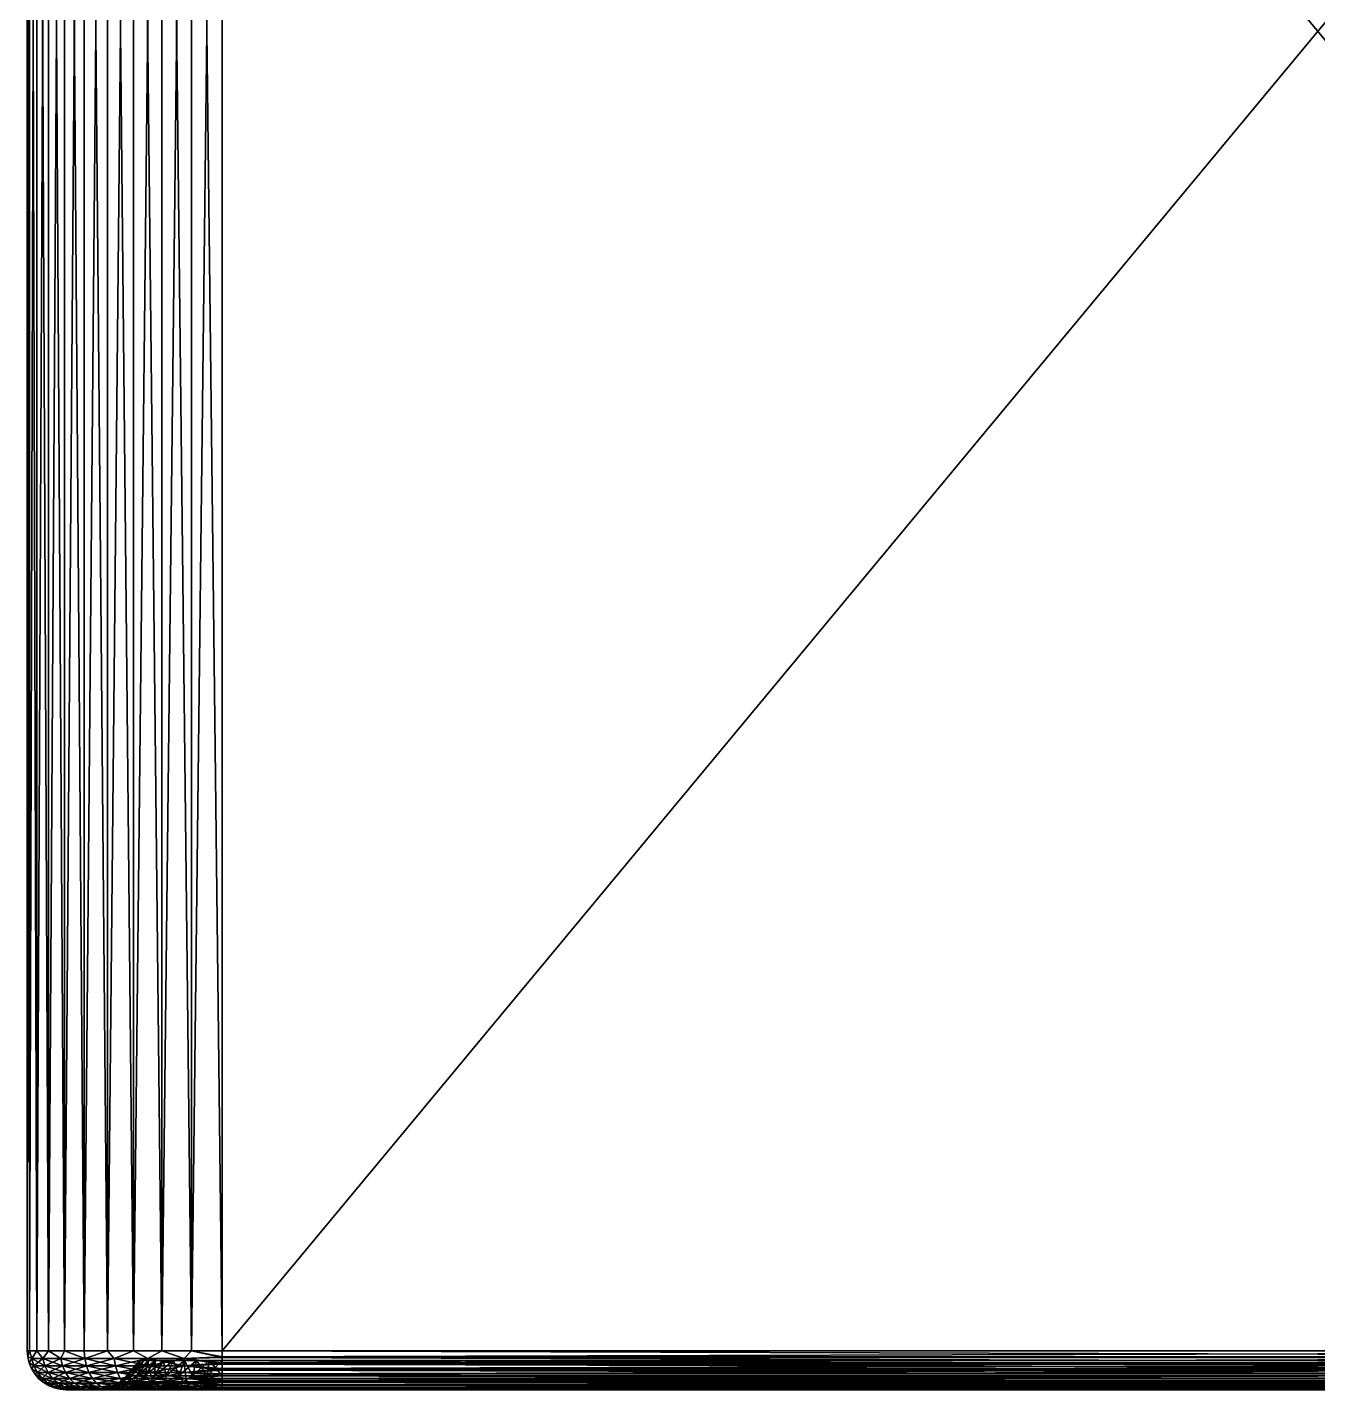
# Model space of a CAD drawing. Extents: x -1.32 to 1.32, y 0 to 4.8.
# Drawn here: x -1.325 to 0, y 0 to 1.399 of the extents above; entities that cross this region are included whole.
import ezdxf

# ---------------------------------------------------------------- set-up
doc = ezdxf.new("R2010")
doc.units = 0
doc.layers.add('_ncl1_3', color=250, linetype='CONTINUOUS')

msp = doc.modelspace()

# ---------------------------------------------------------------- meshes
at = {"layer": '_ncl1_3', "color": 250}
mesh = msp.add_polyface(dxfattribs=at)
corners = [(-1.325, 2.75, -0.66), (-1.325, 2.75, 0.66), (-1.325, 0.04, -0.66), (-1.322538, 2.75, -0.691287), (-1.322538, 0.04, -0.691287), (-1.315211, 2.75, -0.721803), (-1.315211, 0.04, -0.721803), (-1.303201, 2.75, -0.750798), (-1.303201, 0.04, -0.750798), (-1.286803, 2.75, -0.777557), (-1.286803, 0.04, -0.777557), (-1.266421, 2.75, -0.801421), (-1.266421, 0.04, -0.801421), (-1.242557, 2.75, -0.821803), (-1.242557, 0.04, -0.821803), (-1.215798, 2.75, -0.838201), (-1.215798, 0.04, -0.838201), (-1.186803, 2.75, -0.850211), (-1.186803, 0.04, -0.850211), (-1.156287, 2.75, -0.857538), (-1.156287, 0.04, -0.857538), (-1.125, 2.75, -0.86), (-1.125, 0.04, -0.86), (1.125, 0.04, -0.86), (1.125, 2.75, -0.86), (-1.325, 2.95, 0.66), (-1.325, 3, 0.66), (-1.322538, 2.95, 0.691287), (-1.315211, 3, 0.721803), (-1.322538, 3, 0.691287), (-1.286803, 3, 0.777557), (-1.303201, 2.95, 0.750798), (-1.303201, 3, 0.750798), (-1.242557, 3, 0.821803), (-1.266421, 2.95, 0.801421), (-1.266421, 3, 0.801421), (-1.186803, 3, 0.850211), (-1.215798, 2.95, 0.838201), (-1.215798, 3, 0.838201), (-1.125, 3, 0.86), (-1.156287, 2.95, 0.857538), (-1.156287, 3, 0.857538), (-1.242557, 2.95, 0.821803), (-1.186803, 2.95, 0.850211), (-1.125, 2.95, 0.86), (-1.286803, 2.95, 0.777557), (-1.315211, 2.95, 0.721803), (1.125, 2.95, 0.86), (-1.325, 2.95, -0.66), (-1.325, 3, -0.66), (-1.125, 2.95, -0.86), (-1.125, 3, -0.86), (-1.156287, 2.95, -0.857538), (-1.286803, 2.95, -0.777557), (-1.266421, 2.95, -0.801421), (-1.286803, 3, -0.777557), (-1.303201, 2.95, -0.750798), (-1.303201, 3, -0.750798), (-1.315211, 2.95, -0.721803), (-1.315211, 3, -0.721803), (-1.322538, 2.95, -0.691287), (-1.322538, 3, -0.691287), (-1.242557, 2.95, -0.821803), (-1.266421, 3, -0.801421), (-1.215798, 2.95, -0.838201), (-1.242557, 3, -0.821803), (-1.186803, 2.95, -0.850211), (-1.215798, 3, -0.838201), (-1.186803, 3, -0.850211)]
mesh.append_faces([[corners[k] for k in face] for face in [(0, 1, 2), (3, 0, 4), (5, 3, 6), (7, 5, 8), (9, 7, 10), (11, 9, 12), (13, 11, 14), (15, 13, 16), (17, 15, 18), (19, 17, 20), (21, 19, 22), (21, 23, 24), (25, 26, 27), (28, 27, 29), (30, 31, 32), (33, 34, 35), (36, 37, 38), (39, 40, 41), (42, 34, 33), (37, 42, 38), (43, 37, 36), (40, 43, 41), (44, 40, 39), (41, 43, 36), (34, 45, 35), (38, 42, 33), (45, 31, 30), (35, 45, 30), (31, 46, 32), (32, 46, 28), (46, 27, 28), (44, 39, 47), (48, 49, 25), (50, 51, 52), (53, 54, 55), (56, 53, 57), (58, 56, 59), (60, 58, 61), (48, 60, 49), (54, 62, 63), (62, 64, 65), (64, 66, 67), (66, 52, 68)]], dxfattribs={"color": 250})
mesh = msp.add_polyface(dxfattribs=at)
corners = [(1.315211, 2.75, 0.721803), (1.322538, 2.75, 0.691287), (1.315211, 0.04, 0.721803), (1.303201, 2.75, 0.750798), (1.303201, 0.04, 0.750798), (1.286803, 2.75, 0.777557), (1.286803, 0.04, 0.777557), (1.266421, 2.75, 0.801421), (1.266421, 0.04, 0.801421), (1.242557, 2.75, 0.821803), (1.242557, 0.04, 0.821803), (1.215798, 2.75, 0.838201), (1.215798, 0.04, 0.838201), (1.186803, 2.75, 0.850211), (1.186803, 0.04, 0.850211), (1.156287, 2.75, 0.857538), (1.156287, 0.04, 0.857538), (1.125, 2.75, 0.86), (1.125, 0.04, 0.86), (1.325, 2.75, 0.66), (1.325, 2.75, -0.66), (1.325, 0.04, 0.66), (1.156287, 2.75, -0.857538), (1.125, 2.75, -0.86), (1.156287, 0.04, -0.857538), (1.186803, 2.75, -0.850211), (1.186803, 0.04, -0.850211), (1.215798, 2.75, -0.838201), (1.215798, 0.04, -0.838201), (1.242557, 2.75, -0.821803), (1.242557, 0.04, -0.821803), (1.266421, 2.75, -0.801421), (1.266421, 0.04, -0.801421), (1.286803, 2.75, -0.777557), (1.286803, 0.04, -0.777557), (1.303201, 2.75, -0.750798), (1.303201, 0.04, -0.750798), (1.315211, 2.75, -0.721803), (1.315211, 0.04, -0.721803), (1.322538, 2.75, -0.691287), (1.322538, 0.04, -0.691287), (1.325, 0.04, -0.66), (-1.125, 3, 0.86), (1.125, 3, 0.86), (1.125, 2.95, 0.86), (1.156287, 2.95, 0.857538), (1.286803, 2.95, 0.777557), (1.266421, 2.95, 0.801421), (1.286803, 3, 0.777557), (1.303201, 2.95, 0.750798), (1.303201, 3, 0.750798), (1.315211, 2.95, 0.721803), (1.315211, 3, 0.721803), (1.322538, 2.95, 0.691287), (1.322538, 3, 0.691287), (1.325, 2.95, 0.66), (1.325, 3, 0.66), (1.242557, 2.95, 0.821803), (1.266421, 3, 0.801421), (1.215798, 2.95, 0.838201), (1.242557, 3, 0.821803), (1.186803, 2.95, 0.850211), (1.215798, 3, 0.838201), (1.186803, 3, 0.850211), (1.325, 2.95, -0.66), (1.325, 3, -0.66), (1.322538, 2.95, -0.691287), (1.242557, 2.95, -0.821803), (1.266421, 2.95, -0.801421), (1.242557, 3, -0.821803), (1.215798, 2.95, -0.838201), (1.215798, 3, -0.838201), (1.186803, 2.95, -0.850211), (1.186803, 3, -0.850211), (1.156287, 2.95, -0.857538), (1.156287, 3, -0.857538), (1.125, 2.95, -0.86), (1.125, 3, -0.86), (1.286803, 2.95, -0.777557), (1.266421, 3, -0.801421), (1.303201, 2.95, -0.750798), (1.286803, 3, -0.777557), (1.315211, 2.95, -0.721803), (1.303201, 3, -0.750798), (1.315211, 3, -0.721803), (-1.125, 2.95, -0.86)]
mesh.append_faces([[corners[k] for k in face] for face in [(0, 1, 2), (3, 0, 4), (5, 3, 6), (7, 5, 8), (9, 7, 10), (11, 9, 12), (13, 11, 14), (15, 13, 16), (17, 15, 18), (19, 20, 21), (22, 23, 24), (25, 22, 26), (27, 25, 28), (29, 27, 30), (31, 29, 32), (33, 31, 34), (35, 33, 36), (37, 35, 38), (39, 37, 40), (20, 39, 41), (42, 43, 44), (43, 45, 44), (46, 47, 48), (49, 46, 50), (51, 49, 52), (53, 51, 54), (55, 53, 56), (47, 57, 58), (57, 59, 60), (59, 61, 62), (61, 45, 63), (55, 56, 64), (65, 66, 64), (67, 68, 69), (70, 67, 71), (72, 70, 73), (74, 72, 75), (76, 74, 77), (68, 78, 79), (78, 80, 81), (80, 82, 83), (82, 66, 84), (76, 77, 85)]], dxfattribs={"color": 250})
mesh = msp.add_polyface(dxfattribs=at)
corners = [(-1.156287, 2.75, 0.857538), (-1.125, 2.75, 0.86), (-1.156287, 0.04, 0.857538), (-1.186803, 2.75, 0.850211), (-1.186803, 0.04, 0.850211), (-1.215798, 2.75, 0.838201), (-1.215798, 0.04, 0.838201), (-1.242557, 2.75, 0.821803), (-1.242557, 0.04, 0.821803), (-1.266421, 2.75, 0.801421), (-1.266421, 0.04, 0.801421), (-1.286803, 2.75, 0.777557), (-1.286803, 0.04, 0.777557), (-1.303201, 2.75, 0.750798), (-1.303201, 0.04, 0.750798), (-1.315211, 2.75, 0.721803), (-1.315211, 0.04, 0.721803), (-1.322538, 2.75, 0.691287), (-1.322538, 0.04, 0.691287), (-1.325, 2.75, 0.66), (-1.325, 0.04, 0.66), (-1.125, 0.04, 0.86), (1.125, 2.75, 0.86), (-1.325, 0.04, -0.66), (-1.125, 0.04, -0.86), (-1.156287, 2.75, -0.857538), (-1.156287, 0.04, -0.857538), (-1.186803, 2.75, -0.850211), (-1.186803, 0.04, -0.850211), (-1.215798, 2.75, -0.838201), (-1.215798, 0.04, -0.838201), (-1.242557, 2.75, -0.821803), (-1.242557, 0.04, -0.821803), (-1.266421, 2.75, -0.801421), (-1.266421, 0.04, -0.801421), (-1.286803, 2.75, -0.777557), (-1.286803, 0.04, -0.777557), (-1.303201, 2.75, -0.750798), (-1.303201, 0.04, -0.750798), (-1.315211, 2.75, -0.721803), (-1.315211, 0.04, -0.721803), (-1.322538, 2.75, -0.691287), (-1.322538, 0.04, -0.691287), (-1.325, 2.75, -0.66), (-1.125, 2.75, -0.86), (1.125, 0.04, -0.86), (-1.125, 0.033743, -0.859508), (-1.324508, 0.033743, -0.66), (-1.324508, 0.033743, 0.66), (-1.125, 0.033054, 0.859392), (-1.309066, 0.032196, 0.736243), (-1.320403, 0.032196, 0.698868), (-1.290655, 0.032196, 0.770687), (-1.235687, 0.032196, 0.825655), (-1.201243, 0.032196, 0.844066), (-1.163868, 0.032196, 0.855403)]
mesh.append_faces([[corners[k] for k in face] for face in [(0, 1, 2), (3, 0, 4), (5, 3, 6), (7, 5, 8), (9, 7, 10), (11, 9, 12), (13, 11, 14), (15, 13, 16), (17, 15, 18), (19, 17, 20), (20, 17, 18), (18, 15, 16), (16, 13, 14), (14, 11, 12), (12, 9, 10), (10, 7, 8), (8, 5, 6), (6, 3, 4), (4, 0, 2), (2, 1, 21), (22, 21, 1), (19, 20, 23), (24, 25, 26), (26, 27, 28), (28, 29, 30), (30, 31, 32), (32, 33, 34), (34, 35, 36), (36, 37, 38), (38, 39, 40), (40, 41, 42), (42, 43, 23), (44, 24, 45), (46, 24, 26), (23, 47, 42), (48, 23, 20), (21, 49, 2), (48, 20, 18), (16, 14, 50), (18, 16, 51), (14, 12, 52), (8, 6, 53), (6, 4, 54), (4, 2, 55)]], dxfattribs={"color": 250})
mesh = msp.add_polyface(dxfattribs=at)
corners = [(1.125, 2.75, 0.86), (1.125, 0.04, 0.86), (-1.125, 0.04, 0.86), (1.322538, 2.75, 0.691287), (1.325, 2.75, 0.66), (1.322538, 0.04, 0.691287), (1.156287, 2.75, 0.857538), (1.156287, 0.04, 0.857538), (1.186803, 2.75, 0.850211), (1.186803, 0.04, 0.850211), (1.215798, 2.75, 0.838201), (1.215798, 0.04, 0.838201), (1.242557, 2.75, 0.821803), (1.242557, 0.04, 0.821803), (1.266421, 2.75, 0.801421), (1.266421, 0.04, 0.801421), (1.286803, 2.75, 0.777557), (1.286803, 0.04, 0.777557), (1.303201, 2.75, 0.750798), (1.303201, 0.04, 0.750798), (1.315211, 2.75, 0.721803), (1.315211, 0.04, 0.721803), (1.325, 0.04, 0.66), (1.325, 2.75, -0.66), (1.325, 0.04, -0.66), (1.322538, 2.75, -0.691287), (1.322538, 0.04, -0.691287), (1.315211, 2.75, -0.721803), (1.315211, 0.04, -0.721803), (1.303201, 2.75, -0.750798), (1.303201, 0.04, -0.750798), (1.286803, 2.75, -0.777557), (1.286803, 0.04, -0.777557), (1.266421, 2.75, -0.801421), (1.266421, 0.04, -0.801421), (1.242557, 2.75, -0.821803), (1.242557, 0.04, -0.821803), (1.215798, 2.75, -0.838201), (1.215798, 0.04, -0.838201), (1.186803, 2.75, -0.850211), (1.186803, 0.04, -0.850211), (1.156287, 2.75, -0.857538), (1.156287, 0.04, -0.857538), (1.125, 2.75, -0.86), (1.125, 0.04, -0.86), (1.324392, 0.033054, -0.66), (1.125, 0.033743, -0.859508), (1.309066, 0.032196, -0.736243), (1.320403, 0.032196, -0.698868), (1.290655, 0.032196, -0.770687), (1.235687, 0.032196, -0.825655), (1.201243, 0.032196, -0.844066), (1.163868, 0.032196, -0.855403), (-1.125, 0.033743, -0.859508), (-1.125, 0.04, -0.86), (1.324392, 0.033054, 0.66), (1.265878, 0.032196, 0.800878), (1.235687, 0.032196, 0.825655), (1.201243, 0.032196, 0.844066), (1.125, 0.033054, 0.859392), (1.163868, 0.032196, 0.855403), (1.290655, 0.032196, 0.770687), (1.309066, 0.032196, 0.736243), (1.320403, 0.032196, 0.698868)]
mesh.append_faces([[corners[k] for k in face] for face in [(0, 1, 2), (3, 4, 5), (1, 6, 7), (7, 8, 9), (9, 10, 11), (11, 12, 13), (13, 14, 15), (15, 16, 17), (17, 18, 19), (19, 20, 21), (21, 3, 5), (5, 4, 22), (23, 24, 22), (24, 25, 26), (26, 27, 28), (28, 29, 30), (30, 31, 32), (32, 33, 34), (34, 35, 36), (36, 37, 38), (38, 39, 40), (40, 41, 42), (42, 43, 44), (45, 24, 26), (44, 46, 42), (28, 30, 47), (26, 28, 48), (30, 32, 49), (36, 38, 50), (38, 40, 51), (40, 42, 52), (53, 44, 54), (24, 45, 22), (22, 55, 5), (17, 56, 15), (11, 13, 57), (9, 11, 58), (1, 7, 59), (7, 9, 60), (13, 15, 56), (17, 19, 61), (19, 21, 62), (21, 5, 63), (1, 59, 2)]], dxfattribs={"color": 250})
mesh = msp.add_polyface(dxfattribs=at)
corners = [(-1.125, 0.027639, -0.858042), (1.125, 0.033743, -0.859508), (-1.125, 0.033743, -0.859508), (-1.163868, 0.032196, -0.855403), (-1.156287, 0.04, -0.857538), (-1.201243, 0.032196, -0.844066), (-1.215798, 0.04, -0.838201), (-1.235687, 0.032196, -0.825655), (-1.322538, 0.04, -0.691287), (-1.324508, 0.033743, -0.66), (-1.320403, 0.032196, -0.698868), (-1.265878, 0.032196, -0.800878), (-1.266421, 0.04, -0.801421), (-1.286803, 0.04, -0.777557), (-1.242557, 0.04, -0.821803), (-1.186803, 0.04, -0.850211), (-1.303201, 0.04, -0.750798), (-1.290655, 0.032196, -0.770687), (-1.315211, 0.04, -0.721803), (-1.309066, 0.032196, -0.736243), (-1.323042, 0.027639, -0.66), (-1.325, 0.04, -0.66), (-1.324508, 0.033743, 0.66), (-1.323042, 0.027639, 0.66), (-1.320403, 0.032196, 0.698868), (-1.322538, 0.04, 0.691287), (-1.309066, 0.032196, 0.736243), (-1.303201, 0.04, 0.750798), (-1.290655, 0.032196, 0.770687), (-1.156287, 0.04, 0.857538), (-1.125, 0.033054, 0.859392), (-1.163868, 0.032196, 0.855403), (-1.265878, 0.032196, 0.800878), (-1.266421, 0.04, 0.801421), (-1.242557, 0.04, 0.821803), (-1.286803, 0.04, 0.777557), (-1.315211, 0.04, 0.721803), (-1.235687, 0.032196, 0.825655), (-1.215798, 0.04, 0.838201), (-1.201243, 0.032196, 0.844066), (-1.125, 0.026319, 0.857588), (-1.186803, 0.04, 0.850211), (-1.125, 0.03, 0.744827), (-1.209827, 0.03, -0.66), (-1.209827, 0.03, 0.66), (-1.13827, 0.03, 0.743783), (-1.151213, 0.03, 0.740675), (-1.163511, 0.03, 0.735581), (-1.17486, 0.03, 0.728626), (-1.184982, 0.03, 0.719982), (-1.193626, 0.03, 0.70986), (-1.200581, 0.03, 0.698511), (-1.205675, 0.03, 0.686213), (-1.208783, 0.03, 0.67327)]
mesh.append_faces([[corners[k] for k in face] for face in [(0, 1, 2), (3, 2, 4), (0, 2, 3), (5, 6, 7), (8, 9, 10), (11, 12, 13), (14, 12, 11), (3, 15, 5), (15, 6, 5), (4, 15, 3), (6, 14, 7), (13, 16, 17), (7, 14, 11), (16, 18, 19), (11, 13, 17), (18, 8, 10), (17, 16, 19), (9, 20, 10), (19, 18, 10), (21, 22, 9), (23, 9, 22), (24, 22, 25), (23, 22, 24), (26, 27, 28), (29, 30, 31), (32, 33, 34), (35, 33, 32), (24, 36, 26), (28, 35, 32), (32, 34, 37), (37, 38, 39), (30, 40, 31), (39, 41, 31), (42, 43, 44), (45, 42, 46), (46, 42, 47), (47, 42, 48), (48, 42, 49), (49, 42, 50), (50, 42, 51), (51, 42, 52), (52, 42, 53), (53, 42, 44)]], dxfattribs={"color": 250})
mesh = msp.add_polyface(dxfattribs=at)
corners = [(-1.32064, 0.02184, -0.66), (-1.317361, 0.016489, -0.66), (-1.314545, 0.017777, -0.697703), (-1.323042, 0.027639, -0.66), (-1.318171, 0.024693, -0.698424), (-1.320403, 0.032196, -0.698868), (-1.313284, 0.011716, -0.66), (-1.309666, 0.011716, -0.696732), (-1.309066, 0.032196, -0.736243), (-1.306963, 0.024693, -0.735371), (-1.303548, 0.017777, -0.733957), (-1.298952, 0.011716, -0.732053), (-1.290655, 0.032196, -0.770687), (-1.288762, 0.024693, -0.769422), (-1.285689, 0.017777, -0.767369), (-1.281553, 0.011716, -0.764605), (-1.324508, 0.033743, -0.66), (-1.323042, 0.027639, 0.66), (-1.32064, 0.02184, 0.66), (-1.317361, 0.016489, 0.66), (-1.313284, 0.011716, 0.66), (-1.318171, 0.024693, 0.698424), (-1.309666, 0.011716, 0.696732), (-1.320403, 0.032196, 0.698868), (-1.314545, 0.017777, 0.697703), (-1.288762, 0.024693, 0.769422), (-1.309066, 0.032196, 0.736243), (-1.290655, 0.032196, 0.770687), (-1.306963, 0.024693, 0.735371), (-1.285689, 0.017777, 0.767369), (-1.303548, 0.017777, 0.733957), (-1.281553, 0.011716, 0.764605), (-1.298952, 0.011716, 0.732053)]
mesh.append_faces([[corners[k] for k in face] for face in [(0, 1, 2), (3, 0, 4), (5, 3, 4), (4, 0, 2), (1, 6, 7), (2, 1, 7), (4, 8, 5), (8, 4, 9), (2, 9, 4), (9, 2, 10), (7, 10, 2), (10, 7, 11), (9, 12, 8), (12, 9, 13), (10, 13, 9), (13, 10, 14), (11, 14, 10), (14, 11, 15), (16, 17, 3), (3, 18, 0), (0, 19, 1), (1, 20, 6), (20, 1, 19), (19, 0, 18), (18, 3, 17), (18, 17, 21), (22, 20, 19), (21, 17, 23), (19, 18, 24), (22, 19, 24), (24, 18, 21), (25, 26, 27), (26, 25, 28), (29, 28, 25), (28, 29, 30), (31, 30, 29), (30, 31, 32), (28, 23, 26), (23, 28, 21), (30, 21, 28), (21, 30, 24), (32, 24, 30), (24, 32, 22)]], dxfattribs={"color": 250})
mesh = msp.add_polyface(dxfattribs=at)
corners = [(-1.288762, 0.024693, -0.769422), (-1.265878, 0.032196, -0.800878), (-1.290655, 0.032196, -0.770687), (-1.264268, 0.024693, -0.799268), (-1.285689, 0.017777, -0.767369), (-1.261655, 0.017777, -0.796655), (-1.281553, 0.011716, -0.764605), (-1.258137, 0.011716, -0.793137), (-1.235687, 0.032196, -0.825655), (-1.234422, 0.024693, -0.823762), (-1.201243, 0.032196, -0.844066), (-1.232369, 0.017777, -0.820689), (-1.229605, 0.011716, -0.816553), (-1.200371, 0.024693, -0.841963), (-1.198957, 0.017777, -0.838548), (-1.235687, 0.032196, 0.825655), (-1.200371, 0.024693, 0.841963), (-1.234422, 0.024693, 0.823762), (-1.265878, 0.032196, 0.800878), (-1.264268, 0.024693, 0.799268), (-1.198957, 0.017777, 0.838548), (-1.232369, 0.017777, 0.820689), (-1.197053, 0.011716, 0.833952), (-1.229605, 0.011716, 0.816553), (-1.261655, 0.017777, 0.796655), (-1.258137, 0.011716, 0.793137), (-1.290655, 0.032196, 0.770687), (-1.288762, 0.024693, 0.769422), (-1.285689, 0.017777, 0.767369), (-1.281553, 0.011716, 0.764605), (-1.209827, 0.03, -0.66), (-1.208783, 0.03, -0.67327), (-1.221804, 0.014288, -0.675332), (-1.218214, 0.014288, -0.690287), (-1.223011, 0.014288, -0.66), (-1.223011, 0.014288, 0.66), (-1.209827, 0.03, 0.66), (-1.208783, 0.03, 0.67327), (-1.221804, 0.014288, 0.675332), (-1.205675, 0.03, 0.686213), (-1.218214, 0.014288, 0.690287), (-1.22706, 0.010119, -0.66), (-1.22706, 0.010119, 0.66), (-1.227298, 0.008266, 0.680348), (-1.212328, 0.014288, 0.704496), (-1.221362, 0.008266, 0.699915)]
mesh.append_faces([[corners[k] for k in face] for face in [(0, 1, 2), (1, 0, 3), (4, 3, 0), (3, 4, 5), (6, 5, 4), (5, 6, 7), (3, 8, 1), (8, 3, 9), (9, 10, 8), (5, 9, 3), (9, 5, 11), (7, 11, 5), (11, 7, 12), (11, 13, 9), (12, 14, 11), (15, 16, 17), (17, 18, 15), (18, 17, 19), (17, 20, 21), (21, 22, 23), (21, 19, 17), (19, 21, 24), (23, 24, 21), (24, 23, 25), (19, 26, 18), (26, 19, 27), (24, 27, 19), (27, 24, 28), (25, 28, 24), (28, 25, 29), (30, 31, 32), (31, 33, 32), (30, 32, 34), (35, 36, 34), (36, 30, 34), (37, 36, 35), (37, 35, 38), (39, 38, 40), (34, 32, 41), (41, 35, 34), (35, 42, 38), (40, 38, 43), (44, 40, 45)]], dxfattribs={"color": 250})
mesh = msp.add_polyface(dxfattribs=at)
corners = [(-1.201243, 0.032196, -0.844066), (-1.234422, 0.024693, -0.823762), (-1.200371, 0.024693, -0.841963), (-1.232369, 0.017777, -0.820689), (-1.198957, 0.017777, -0.838548), (-1.229605, 0.011716, -0.816553), (-1.197053, 0.011716, -0.833952), (-1.163868, 0.032196, -0.855403), (-1.163424, 0.024693, -0.853171), (-1.162703, 0.017777, -0.849545), (-1.163424, 0.024693, 0.853171), (-1.201243, 0.032196, 0.844066), (-1.163868, 0.032196, 0.855403), (-1.200371, 0.024693, 0.841963), (-1.162703, 0.017777, 0.849545), (-1.198957, 0.017777, 0.838548), (-1.161732, 0.011716, 0.844666), (-1.197053, 0.011716, 0.833952), (-1.235687, 0.032196, 0.825655), (-1.234422, 0.024693, 0.823762), (-1.232369, 0.017777, 0.820689), (-1.193626, 0.03, -0.70986), (-1.184982, 0.03, -0.719982), (-1.194304, 0.014288, -0.729304), (-1.17486, 0.03, -0.728626), (-1.182609, 0.014288, -0.739292), (-1.200581, 0.03, -0.698511), (-1.204292, 0.014288, -0.717609), (-1.205675, 0.03, -0.686213), (-1.212328, 0.014288, -0.704496), (-1.208783, 0.03, -0.67327), (-1.218214, 0.014288, -0.690287), (-1.169496, 0.014288, -0.747328), (-1.193626, 0.03, 0.70986), (-1.200581, 0.03, 0.698511), (-1.212328, 0.014288, 0.704496), (-1.205675, 0.03, 0.686213), (-1.218214, 0.014288, 0.690287), (-1.208783, 0.03, 0.67327), (-1.221804, 0.014288, 0.675332), (-1.184982, 0.03, 0.719982), (-1.204292, 0.014288, 0.717609), (-1.17486, 0.03, 0.728626), (-1.194304, 0.014288, 0.729304), (-1.182609, 0.014288, 0.739292), (-1.209827, 0.03, -0.66), (-1.163511, 0.03, -0.735581), (-1.198753, 0.008266, 0.733753), (-1.169496, 0.014288, 0.747328), (-1.182947, 0.008266, 0.746724), (-1.211724, 0.008266, 0.717947)]
mesh.append_faces([[corners[k] for k in face] for face in [(0, 1, 2), (2, 3, 4), (4, 5, 6), (2, 7, 0), (7, 2, 8), (4, 8, 2), (6, 9, 4), (10, 11, 12), (11, 10, 13), (13, 14, 15), (15, 16, 17), (13, 18, 11), (15, 19, 13), (17, 20, 15), (21, 22, 23), (22, 24, 25), (26, 21, 27), (28, 26, 29), (30, 28, 31), (24, 32, 25), (22, 25, 23), (21, 23, 27), (26, 27, 29), (28, 29, 31), (33, 34, 35), (34, 36, 37), (36, 38, 39), (40, 33, 41), (42, 40, 43), (34, 37, 35), (33, 35, 41), (40, 41, 43), (42, 43, 44), (30, 45, 28), (28, 45, 26), (26, 45, 21), (21, 45, 22), (22, 45, 24), (24, 45, 46), (43, 47, 44), (43, 41, 47), (48, 44, 49), (41, 35, 50)]], dxfattribs={"color": 250})
mesh = msp.add_polyface(dxfattribs=at)
corners = [(-1.125, 0.011716, -0.848284), (1.125, 0.016489, -0.852361), (-1.125, 0.016489, -0.852361), (1.125, 0.02184, -0.85564), (-1.125, 0.02184, -0.85564), (1.125, 0.027639, -0.858042), (-1.125, 0.027639, -0.858042), (-1.163424, 0.024693, -0.853171), (-1.161732, 0.011716, -0.844666), (-1.163868, 0.032196, -0.855403), (-1.162703, 0.017777, -0.849545), (-1.198957, 0.017777, -0.838548), (-1.197053, 0.011716, -0.833952), (-1.125, 0.033054, 0.859392), (1.125, 0.026319, 0.857588), (-1.125, 0.026319, 0.857588), (1.125, 0.02, 0.854641), (-1.125, 0.02, 0.854641), (-1.163424, 0.024693, 0.853171), (-1.163868, 0.032196, 0.855403), (-1.125, 0.014288, 0.850642), (-1.162703, 0.017777, 0.849545), (-1.161732, 0.011716, 0.844666), (-1.200371, 0.024693, 0.841963), (-1.198957, 0.017777, 0.838548), (-1.17486, 0.03, -0.728626), (-1.163511, 0.03, -0.735581), (-1.169496, 0.014288, -0.747328), (-1.151213, 0.03, -0.740675), (-1.155287, 0.014288, -0.753214), (-1.13827, 0.03, -0.743783), (-1.140332, 0.014288, -0.756804), (-1.125, 0.03, -0.744827), (-1.125, 0.014288, -0.758011), (-1.163511, 0.03, 0.735581), (-1.17486, 0.03, 0.728626), (-1.182609, 0.014288, 0.739292), (-1.151213, 0.03, 0.740675), (-1.169496, 0.014288, 0.747328), (-1.13827, 0.03, 0.743783), (-1.155287, 0.014288, 0.753214), (-1.125, 0.03, 0.744827), (-1.140332, 0.014288, 0.756804), (-1.125, 0.014288, 0.758011), (-1.209827, 0.03, -0.66), (-1.125, 0.009358, -0.762941), (-1.164915, 0.008266, -0.756362), (-1.164915, 0.008266, 0.756362), (-1.125, 0.009358, 0.762941), (-1.145348, 0.008266, 0.762298)]
mesh.append_faces([[corners[k] for k in face] for face in [(0, 1, 2), (2, 3, 4), (4, 5, 6), (4, 6, 7), (8, 0, 2), (7, 6, 9), (2, 4, 10), (8, 2, 10), (10, 4, 7), (7, 11, 10), (10, 12, 8), (13, 14, 15), (15, 16, 17), (15, 17, 18), (19, 15, 18), (17, 20, 21), (18, 17, 21), (21, 20, 22), (21, 23, 18), (22, 24, 21), (25, 26, 27), (26, 28, 29), (28, 30, 31), (30, 32, 33), (30, 33, 31), (28, 31, 29), (26, 29, 27), (34, 35, 36), (37, 34, 38), (39, 37, 40), (41, 39, 42), (34, 36, 38), (37, 38, 40), (39, 40, 42), (41, 42, 43), (26, 44, 28), (28, 44, 30), (44, 41, 32), (30, 44, 32), (33, 45, 31), (27, 29, 46), (40, 38, 47), (43, 42, 48), (42, 40, 49)]], dxfattribs={"color": 250})
mesh = msp.add_polyface(dxfattribs=at)
corners = [(1.320403, 0.032196, -0.698868), (1.324392, 0.033054, -0.66), (1.322538, 0.04, -0.691287), (1.315211, 0.04, -0.721803), (1.309066, 0.032196, -0.736243), (1.156287, 0.04, -0.857538), (1.125, 0.033743, -0.859508), (1.163868, 0.032196, -0.855403), (1.265878, 0.032196, -0.800878), (1.266421, 0.04, -0.801421), (1.242557, 0.04, -0.821803), (1.286803, 0.04, -0.777557), (1.303201, 0.04, -0.750798), (1.290655, 0.032196, -0.770687), (1.322588, 0.026319, -0.66), (1.235687, 0.032196, -0.825655), (1.215798, 0.04, -0.838201), (1.201243, 0.032196, -0.844066), (1.125, 0.027639, -0.858042), (1.186803, 0.04, -0.850211), (1.125, 0.04, -0.86), (-1.125, 0.033743, -0.859508), (1.324392, 0.033054, 0.66), (1.325, 0.04, 0.66), (1.322538, 0.04, 0.691287), (1.320403, 0.032196, 0.698868), (1.125, 0.033054, 0.859392), (1.156287, 0.04, 0.857538), (1.163868, 0.032196, 0.855403), (1.201243, 0.032196, 0.844066), (1.215798, 0.04, 0.838201), (1.235687, 0.032196, 0.825655), (1.186803, 0.04, 0.850211), (1.125, 0.026319, 0.857588), (1.242557, 0.04, 0.821803), (1.265878, 0.032196, 0.800878), (1.286803, 0.04, 0.777557), (1.290655, 0.032196, 0.770687), (1.303201, 0.04, 0.750798), (1.309066, 0.032196, 0.736243), (1.322588, 0.026319, 0.66), (1.315211, 0.04, 0.721803), (-1.125, 0.033054, 0.859392), (-1.125, 0.04, 0.86), (1.193626, 0.03, -0.70986), (1.125, 0.03, -0.744827), (1.200581, 0.03, -0.698511), (1.205675, 0.03, -0.686213), (1.208783, 0.03, -0.67327), (1.209827, 0.03, -0.66), (1.209827, 0.03, 0.66), (1.125, 0.03, 0.744827), (1.208783, 0.03, 0.67327), (1.205675, 0.03, 0.686213), (1.200581, 0.03, 0.698511), (1.193626, 0.03, 0.70986), (1.184982, 0.03, 0.719982), (1.17486, 0.03, 0.728626), (1.163511, 0.03, 0.735581), (1.151213, 0.03, 0.740675), (1.13827, 0.03, 0.743783), (-1.125, 0.03, -0.744827), (-1.125, 0.03, 0.744827)]
mesh.append_faces([[corners[k] for k in face] for face in [(0, 1, 2), (0, 3, 4), (5, 6, 7), (8, 9, 10), (11, 9, 8), (4, 12, 13), (14, 1, 0), (13, 11, 8), (8, 10, 15), (15, 16, 17), (6, 18, 7), (17, 19, 7), (20, 21, 6), (1, 14, 22), (23, 1, 22), (24, 22, 25), (26, 27, 28), (29, 30, 31), (28, 32, 29), (33, 26, 28), (31, 34, 35), (35, 36, 37), (37, 38, 39), (22, 40, 25), (39, 41, 25), (26, 33, 42), (43, 26, 42), (44, 45, 46), (46, 45, 47), (47, 45, 48), (48, 45, 49), (49, 45, 50), (50, 45, 51), (52, 50, 53), (53, 50, 54), (54, 50, 55), (55, 50, 56), (56, 50, 57), (57, 50, 58), (58, 50, 59), (59, 50, 60), (61, 62, 51), (60, 50, 51)]], dxfattribs={"color": 250})
mesh = msp.add_polyface(dxfattribs=at)
corners = [(1.125, 0.02184, -0.85564), (1.125, 0.016489, -0.852361), (1.162703, 0.017777, -0.849545), (1.125, 0.027639, -0.858042), (1.163424, 0.024693, -0.853171), (1.163868, 0.032196, -0.855403), (1.125, 0.011716, -0.848284), (1.161732, 0.011716, -0.844666), (1.125, 0.033743, -0.859508), (-1.125, 0.027639, -0.858042), (-1.125, 0.02184, -0.85564), (-1.125, 0.016489, -0.852361), (-1.125, 0.011716, -0.848284), (1.125, 0.014288, 0.850642), (1.125, 0.02, 0.854641), (1.162703, 0.017777, 0.849545), (1.125, 0.026319, 0.857588), (1.163424, 0.024693, 0.853171), (1.161732, 0.011716, 0.844666), (1.163868, 0.032196, 0.855403), (1.125, 0.009358, 0.845712), (-1.125, 0.014288, 0.850642), (-1.125, 0.02, 0.854641), (-1.125, 0.026319, 0.857588), (1.125, 0.014288, 0.758011), (1.125, 0.03, 0.744827), (-1.125, 0.014288, 0.758011), (-1.125, 0.03, 0.744827), (1.163511, 0.03, 0.735581), (1.151213, 0.03, 0.740675), (1.155287, 0.014288, 0.753214), (1.13827, 0.03, 0.743783), (1.140332, 0.014288, 0.756804), (1.151213, 0.03, -0.740675), (1.163511, 0.03, -0.735581), (1.169496, 0.014288, -0.747328), (1.13827, 0.03, -0.743783), (1.155287, 0.014288, -0.753214), (1.125, 0.03, -0.744827), (1.140332, 0.014288, -0.756804), (1.125, 0.014288, -0.758011), (-1.125, 0.03, -0.744827), (-1.125, 0.014288, -0.758011), (1.17486, 0.03, -0.728626), (1.125, 0.009358, -0.762941), (1.125, 0.009358, 0.762941), (1.145348, 0.008266, 0.762298), (-1.125, 0.009358, 0.762941)]
mesh.append_faces([[corners[k] for k in face] for face in [(0, 1, 2), (3, 0, 4), (5, 3, 4), (4, 0, 2), (1, 6, 7), (2, 1, 7), (8, 9, 3), (3, 10, 0), (0, 11, 1), (1, 12, 6), (13, 14, 15), (14, 16, 17), (18, 13, 15), (15, 14, 17), (17, 16, 19), (13, 20, 21), (14, 13, 22), (16, 14, 23), (22, 13, 21), (24, 25, 26), (25, 27, 26), (28, 29, 30), (29, 31, 32), (31, 25, 24), (31, 24, 32), (29, 32, 30), (33, 34, 35), (36, 33, 37), (38, 36, 39), (33, 35, 37), (36, 37, 39), (38, 39, 40), (41, 38, 40), (41, 40, 42), (38, 41, 25), (36, 38, 33), (33, 38, 34), (34, 38, 43), (40, 39, 44), (44, 42, 40), (24, 45, 32), (30, 32, 46), (47, 24, 26)]], dxfattribs={"color": 250})
mesh = msp.add_polyface(dxfattribs=at)
corners = [(-1.215971, 0, 0.750971), (-1.229082, 0, 0.73562), (-1.238137, 0, 0.773137), (-1.219046, 0, 0.789443), (-1.229082, 0, -0.73562), (-1.215971, 0, -0.750971), (-1.254443, 0, -0.754046), (-1.238137, 0, -0.773137), (-1.219046, 0, -0.789443), (-1.243655, 0.000769, -0.778655), (-1.218227, 0.000769, -0.799524), (-1.226238, 0.006741, -0.811513), (-1.248961, 0.003045, -0.783961), (-1.222396, 0.003045, -0.805763), (-1.218227, 0.000769, 0.799524), (-1.243655, 0.000769, 0.778655), (-1.222396, 0.003045, 0.805763), (-1.253851, 0.006741, 0.788851), (-1.226238, 0.006741, 0.811513), (-1.248961, 0.003045, 0.783961), (-1.22706, 0.010119, -0.66), (-1.221804, 0.014288, -0.675332), (-1.227298, 0.008266, -0.680348), (-1.218214, 0.014288, -0.690287), (-1.221362, 0.008266, -0.699915), (-1.2346, 0.003748, -0.681801), (-1.236748, 0.003748, -0.66), (-1.231672, 0.00658, -0.66), (-1.23963, 0, -0.718407), (-1.224772, 0.000948, -0.726665), (-1.209849, 0.000948, -0.744849), (-1.235861, 0.000948, -0.70592), (-1.228241, 0.003748, -0.702764), (-1.217915, 0.003748, -0.722084), (-1.231672, 0.00658, 0.66), (-1.22706, 0.010119, 0.66), (-1.223011, 0.014288, 0.66), (-1.236748, 0.003748, 0.66), (-1.2346, 0.003748, 0.681801), (-1.227298, 0.008266, 0.680348), (-1.221804, 0.014288, 0.675332), (-1.221362, 0.008266, 0.699915), (-1.218214, 0.014288, 0.690287), (-1.23963, 0, 0.718407), (-1.224772, 0.000948, 0.726665), (-1.235861, 0.000948, 0.70592), (-1.217915, 0.003748, 0.722084), (-1.228241, 0.003748, 0.702764), (-1.242689, 0.000948, 0.68341)]
mesh.append_faces([[corners[k] for k in face] for face in [(0, 1, 2), (3, 0, 2), (4, 5, 6), (7, 8, 9), (9, 8, 10), (11, 12, 13), (13, 9, 10), (14, 3, 15), (3, 2, 15), (16, 17, 18), (14, 19, 16), (20, 21, 22), (22, 23, 24), (25, 26, 27), (4, 28, 29), (30, 4, 29), (29, 28, 31), (27, 20, 22), (21, 23, 22), (25, 27, 22), (31, 25, 32), (32, 29, 31), (29, 32, 33), (22, 32, 25), (32, 22, 24), (24, 33, 32), (26, 34, 27), (27, 35, 20), (36, 20, 35), (35, 27, 34), (34, 26, 37), (34, 37, 38), (35, 34, 39), (40, 35, 39), (41, 42, 39), (39, 34, 38), (43, 1, 44), (45, 43, 44), (46, 45, 44), (45, 46, 47), (47, 48, 45), (48, 47, 38), (41, 38, 47), (38, 41, 39)]], dxfattribs={"color": 250})
mesh = msp.add_polyface(dxfattribs=at)
corners = [(-1.20062, 0, 0.764082), (-1.215971, 0, 0.750971), (-1.219046, 0, 0.789443), (-1.197638, 0, 0.802561), (-1.215971, 0, -0.750971), (-1.20062, 0, -0.764082), (-1.238137, 0, -0.773137), (-1.183407, 0, -0.77463), (-1.219046, 0, -0.789443), (-1.197638, 0, -0.802561), (-1.218227, 0.000769, -0.799524), (-1.189216, 0.000769, -0.81503), (-1.226238, 0.006741, -0.811513), (-1.197053, 0.011716, -0.833952), (-1.229605, 0.011716, -0.816553), (-1.194734, 0.006741, -0.828352), (-1.222396, 0.003045, -0.805763), (-1.192087, 0.003045, -0.821963), (-1.189216, 0.000769, 0.81503), (-1.218227, 0.000769, 0.799524), (-1.194734, 0.006741, 0.828352), (-1.229605, 0.011716, 0.816553), (-1.197053, 0.011716, 0.833952), (-1.226238, 0.006741, 0.811513), (-1.192087, 0.003045, 0.821963), (-1.222396, 0.003045, 0.805763), (-1.211724, 0.008266, -0.717947), (-1.204292, 0.014288, -0.717609), (-1.198753, 0.008266, -0.733753), (-1.218214, 0.014288, -0.690287), (-1.212328, 0.014288, -0.704496), (-1.221362, 0.008266, -0.699915), (-1.209849, 0.000948, -0.744849), (-1.229082, 0, -0.73562), (-1.217915, 0.003748, -0.722084), (-1.224772, 0.000948, -0.726665), (-1.204017, 0.003748, -0.739017), (-1.191665, 0.000948, -0.759772), (-1.198753, 0.008266, 0.733753), (-1.204292, 0.014288, 0.717609), (-1.211724, 0.008266, 0.717947), (-1.229082, 0, 0.73562), (-1.209849, 0.000948, 0.744849), (-1.224772, 0.000948, 0.726665), (-1.212328, 0.014288, 0.704496), (-1.221362, 0.008266, 0.699915), (-1.204017, 0.003748, 0.739017), (-1.217915, 0.003748, 0.722084), (-1.228241, 0.003748, 0.702764)]
mesh.append_faces([[corners[k] for k in face] for face in [(0, 1, 2), (3, 0, 2), (4, 5, 6), (5, 7, 8), (6, 5, 8), (8, 9, 10), (10, 9, 11), (12, 13, 14), (13, 12, 15), (16, 15, 12), (15, 16, 17), (10, 17, 16), (18, 3, 19), (3, 2, 19), (20, 21, 22), (21, 20, 23), (24, 23, 20), (23, 24, 25), (18, 25, 24), (25, 18, 19), (26, 27, 28), (29, 30, 31), (5, 4, 32), (4, 33, 32), (30, 27, 26), (31, 30, 26), (34, 32, 35), (32, 34, 36), (34, 31, 26), (26, 36, 34), (36, 26, 28), (36, 37, 32), (38, 39, 40), (41, 1, 42), (1, 0, 42), (43, 41, 42), (40, 44, 45), (46, 43, 42), (43, 46, 47), (38, 47, 46), (47, 38, 40), (40, 48, 47), (48, 40, 45)]], dxfattribs={"color": 250})
mesh = msp.add_polyface(dxfattribs=at)
corners = [(-1.183407, 0, 0.77463), (-1.20062, 0, 0.764082), (-1.197638, 0, 0.802561), (-1.164756, 0, 0.782356), (-1.174443, 0, 0.812169), (-1.183407, 0, -0.77463), (-1.164756, 0, -0.782356), (-1.197638, 0, -0.802561), (-1.219046, 0, -0.789443), (-1.174443, 0, -0.812169), (-1.189216, 0.000769, -0.81503), (-1.157737, 0.000769, -0.824579), (-1.192087, 0.003045, -0.821963), (-1.218227, 0.000769, -0.799524), (-1.194734, 0.006741, -0.828352), (-1.161732, 0.011716, -0.844666), (-1.197053, 0.011716, -0.833952), (-1.16055, 0.006741, -0.838721), (-1.159201, 0.003045, -0.831939), (-1.189216, 0.000769, 0.81503), (-1.157737, 0.000769, 0.824579), (-1.16055, 0.006741, 0.838721), (-1.197053, 0.011716, 0.833952), (-1.161732, 0.011716, 0.844666), (-1.194734, 0.006741, 0.828352), (-1.159201, 0.003045, 0.831939), (-1.192087, 0.003045, 0.821963), (-1.198753, 0.008266, -0.733753), (-1.182609, 0.014288, -0.739292), (-1.182947, 0.008266, -0.746724), (-1.194304, 0.014288, -0.729304), (-1.204292, 0.014288, -0.717609), (-1.17092, 0.000948, -0.770861), (-1.20062, 0, -0.764082), (-1.191665, 0.000948, -0.759772), (-1.209849, 0.000948, -0.744849), (-1.169496, 0.014288, -0.747328), (-1.204017, 0.003748, -0.739017), (-1.187084, 0.003748, -0.752915), (-1.167764, 0.003748, -0.763241), (-1.182947, 0.008266, 0.746724), (-1.182609, 0.014288, 0.739292), (-1.198753, 0.008266, 0.733753), (-1.191665, 0.000948, 0.759772), (-1.209849, 0.000948, 0.744849), (-1.17092, 0.000948, 0.770861), (-1.167764, 0.003748, 0.763241), (-1.187084, 0.003748, 0.752915), (-1.204017, 0.003748, 0.739017), (-1.164915, 0.008266, 0.756362)]
mesh.append_faces([[corners[k] for k in face] for face in [(0, 1, 2), (3, 0, 4), (4, 0, 2), (5, 6, 7), (8, 5, 7), (7, 6, 9), (7, 9, 10), (10, 9, 11), (12, 13, 10), (14, 15, 16), (12, 17, 14), (10, 18, 12), (4, 2, 19), (20, 4, 19), (21, 22, 23), (22, 21, 24), (24, 25, 26), (26, 20, 19), (27, 28, 29), (30, 27, 31), (30, 28, 27), (6, 5, 32), (5, 33, 34), (32, 5, 34), (34, 33, 35), (28, 36, 29), (34, 37, 38), (38, 32, 34), (32, 38, 39), (27, 38, 37), (38, 27, 29), (29, 39, 38), (40, 41, 42), (1, 0, 43), (44, 1, 43), (43, 0, 45), (46, 43, 45), (43, 46, 47), (47, 44, 43), (44, 47, 48), (49, 47, 46), (47, 49, 40), (40, 48, 47), (48, 40, 42)]], dxfattribs={"color": 250})
mesh = msp.add_polyface(dxfattribs=at)
corners = [(-1.145126, 0, 0.787068), (-1.164756, 0, 0.782356), (-1.15003, 0, 0.81803), (-1.125, 0, 0.82), (-1.174443, 0, 0.812169), (-1.164756, 0, -0.782356), (-1.145126, 0, -0.787068), (-1.174443, 0, -0.812169), (-1.125, 0, -0.788652), (-1.15003, 0, -0.81803), (-1.157737, 0.000769, -0.824579), (-1.125, 0.001958, -0.832361), (-1.159201, 0.003045, -0.831939), (-1.125, 0.000492, -0.826257), (-1.125, 0.00436, -0.83816), (-1.16055, 0.006741, -0.838721), (-1.125, 0.007639, -0.843511), (-1.161732, 0.011716, -0.844666), (-1.194734, 0.006741, -0.828352), (-1.192087, 0.003045, -0.821963), (-1.189216, 0.000769, -0.81503), (-1.125, 0.000608, 0.826946), (-1.157737, 0.000769, 0.824579), (-1.161732, 0.011716, 0.844666), (-1.125, 0.009358, 0.845712), (-1.16055, 0.006741, 0.838721), (-1.125, 0.005359, 0.84), (-1.159201, 0.003045, 0.831939), (-1.125, 0.002412, 0.833681), (-1.194734, 0.006741, 0.828352), (-1.192087, 0.003045, 0.821963), (-1.14841, 0.000948, -0.777689), (-1.125, 0.000608, -0.781706), (-1.17092, 0.000948, -0.770861), (-1.155287, 0.014288, -0.753214), (-1.140332, 0.014288, -0.756804), (-1.145348, 0.008266, -0.762298), (-1.146801, 0.003748, -0.7696), (-1.125, 0.002412, -0.774972), (-1.164915, 0.008266, -0.756362), (-1.182947, 0.008266, -0.746724), (-1.169496, 0.014288, -0.747328), (-1.167764, 0.003748, -0.763241), (-1.14841, 0.000948, 0.777689), (-1.125, 0.002412, 0.774972), (-1.146801, 0.003748, 0.7696), (-1.183407, 0, 0.77463), (-1.17092, 0.000948, 0.770861), (-1.145348, 0.008266, 0.762298), (-1.155287, 0.014288, 0.753214), (-1.164915, 0.008266, 0.756362), (-1.169496, 0.014288, 0.747328), (-1.182947, 0.008266, 0.746724), (-1.167764, 0.003748, 0.763241)]
mesh.append_faces([[corners[k] for k in face] for face in [(0, 1, 2), (3, 0, 2), (2, 1, 4), (5, 6, 7), (6, 8, 9), (7, 6, 9), (10, 11, 12), (9, 13, 10), (7, 9, 10), (12, 14, 15), (15, 16, 17), (17, 18, 15), (15, 19, 12), (12, 20, 10), (21, 2, 22), (23, 24, 25), (25, 26, 27), (2, 4, 22), (27, 28, 22), (27, 29, 25), (22, 30, 27), (31, 32, 6), (31, 5, 33), (34, 35, 36), (37, 38, 31), (39, 34, 36), (6, 5, 31), (40, 41, 39), (42, 31, 33), (31, 42, 37), (42, 40, 39), (39, 37, 42), (37, 39, 36), (43, 44, 45), (46, 1, 47), (1, 0, 43), (47, 1, 43), (48, 49, 50), (50, 51, 52), (45, 47, 43), (47, 45, 53), (48, 53, 45), (53, 48, 50)]], dxfattribs={"color": 250})
mesh = msp.add_polyface(dxfattribs=at)
corners = [(-1.125, 0, 0.788652), (-1.145126, 0, 0.787068), (-1.125, 0, 0.82), (1.125, 0, 0.82), (-1.125, 0, -0.788652), (1.125, 0, -0.788652), (-1.125, 0, -0.82), (-1.15003, 0, -0.81803), (1.125, 0.000492, -0.826257), (-1.125, 0.000492, -0.826257), (1.125, 0.001958, -0.832361), (-1.125, 0.001958, -0.832361), (1.125, 0.00436, -0.83816), (-1.125, 0.00436, -0.83816), (1.125, 0.007639, -0.843511), (-1.125, 0.007639, -0.843511), (1.125, 0.011716, -0.848284), (-1.125, 0.011716, -0.848284), (-1.16055, 0.006741, -0.838721), (-1.159201, 0.003045, -0.831939), (-1.157737, 0.000769, -0.824579), (-1.161732, 0.011716, -0.844666), (-1.125, 0.014288, 0.850642), (1.125, 0.009358, 0.845712), (-1.125, 0.009358, 0.845712), (1.125, 0.005359, 0.84), (-1.125, 0.005359, 0.84), (1.125, 0.002412, 0.833681), (-1.125, 0.002412, 0.833681), (1.125, 0.000608, 0.826946), (-1.125, 0.000608, 0.826946), (-1.15003, 0, 0.81803), (-1.161732, 0.011716, 0.844666), (-1.16055, 0.006741, 0.838721), (-1.159201, 0.003045, 0.831939), (-1.157737, 0.000769, 0.824579), (-1.125, 0.014288, -0.758011), (1.125, 0.009358, -0.762941), (-1.125, 0.009358, -0.762941), (1.125, 0.005359, -0.768652), (-1.125, 0.005359, -0.768652), (1.125, 0.002412, -0.774972), (-1.125, 0.002412, -0.774972), (1.125, 0.000608, -0.781706), (-1.125, 0.000608, -0.781706), (-1.145348, 0.008266, -0.762298), (-1.140332, 0.014288, -0.756804), (-1.145126, 0, -0.787068), (-1.146801, 0.003748, -0.7696), (-1.14841, 0.000948, -0.777689), (1.125, 0.000608, 0.781706), (-1.125, 0.000608, 0.781706), (1.125, 0.002412, 0.774972), (-1.125, 0.002412, 0.774972), (-1.125, 0.009358, 0.762941), (-1.140332, 0.014288, 0.756804), (-1.145348, 0.008266, 0.762298), (-1.125, 0.005359, 0.768652), (-1.146801, 0.003748, 0.7696), (-1.14841, 0.000948, 0.777689)]
mesh.append_faces([[corners[k] for k in face] for face in [(0, 1, 2), (3, 0, 2), (4, 5, 6), (7, 4, 6), (6, 8, 9), (9, 10, 11), (11, 12, 13), (13, 14, 15), (15, 16, 17), (13, 15, 18), (11, 13, 19), (6, 9, 7), (20, 9, 11), (15, 17, 21), (22, 23, 24), (24, 25, 26), (26, 27, 28), (28, 29, 30), (30, 3, 2), (2, 31, 30), (22, 24, 32), (24, 26, 33), (26, 28, 34), (28, 30, 35), (36, 37, 38), (38, 39, 40), (40, 41, 42), (42, 43, 44), (44, 5, 4), (38, 40, 45), (46, 38, 45), (44, 4, 47), (40, 42, 48), (42, 44, 49), (45, 40, 48), (0, 50, 51), (51, 52, 53), (0, 51, 1), (54, 55, 56), (53, 57, 58), (1, 51, 59), (57, 54, 56), (51, 53, 59), (58, 57, 56)]], dxfattribs={"color": 250})
mesh = msp.add_polyface(dxfattribs=at)
corners = [(1.125, 0, 0.788652), (1.125, 0, 0.82), (1.145126, 0, 0.787068), (-1.125, 0, 0.788652), (1.125, 0, -0.788652), (1.125, 0, -0.82), (-1.125, 0, -0.82), (1.145126, 0, -0.787068), (1.15003, 0, -0.81803), (1.125, 0.000492, -0.826257), (1.125, 0.007639, -0.843511), (1.161732, 0.011716, -0.844666), (1.125, 0.011716, -0.848284), (1.125, 0.00436, -0.83816), (1.16055, 0.006741, -0.838721), (1.125, 0.001958, -0.832361), (1.159201, 0.003045, -0.831939), (1.157737, 0.000769, -0.824579), (-1.125, 0.007639, -0.843511), (-1.125, 0.00436, -0.83816), (-1.125, 0.001958, -0.832361), (-1.125, 0.000492, -0.826257), (1.157737, 0.000769, 0.824579), (1.125, 0.000608, 0.826946), (1.125, 0.002412, 0.833681), (1.125, 0.005359, 0.84), (1.159201, 0.003045, 0.831939), (1.15003, 0, 0.81803), (1.125, 0.009358, 0.845712), (1.16055, 0.006741, 0.838721), (-1.125, 0.000608, 0.826946), (-1.125, 0.002412, 0.833681), (-1.125, 0.005359, 0.84), (-1.125, 0.009358, 0.845712), (1.125, 0.009358, -0.762941), (1.140332, 0.014288, -0.756804), (1.145348, 0.008266, -0.762298), (1.125, 0.002412, -0.774972), (1.125, 0.005359, -0.768652), (1.146801, 0.003748, -0.7696), (1.125, 0.000608, -0.781706), (1.14841, 0.000948, -0.777689), (-1.125, 0.000608, -0.781706), (-1.125, 0.002412, -0.774972), (-1.125, 0.005359, -0.768652), (-1.125, 0.009358, -0.762941), (1.140332, 0.014288, 0.756804), (1.125, 0.009358, 0.762941), (1.145348, 0.008266, 0.762298), (1.125, 0.000608, 0.781706), (1.125, 0.005359, 0.768652), (1.125, 0.002412, 0.774972), (1.146801, 0.003748, 0.7696), (1.14841, 0.000948, 0.777689), (1.125, 0.014288, 0.758011), (-1.125, 0.009358, 0.762941), (-1.125, 0.005359, 0.768652), (-1.125, 0.002412, 0.774972), (-1.125, 0.000608, 0.781706)]
mesh.append_faces([[corners[k] for k in face] for face in [(0, 1, 2), (0, 3, 1), (4, 5, 6), (4, 7, 5), (5, 8, 9), (10, 11, 12), (10, 13, 14), (13, 15, 16), (15, 9, 17), (12, 18, 10), (10, 19, 13), (13, 20, 15), (15, 21, 9), (9, 6, 5), (22, 23, 24), (24, 25, 26), (1, 23, 27), (25, 28, 29), (23, 1, 30), (24, 23, 31), (25, 24, 32), (28, 25, 33), (34, 35, 36), (37, 38, 39), (4, 40, 7), (38, 34, 36), (40, 37, 41), (4, 42, 40), (40, 43, 37), (37, 44, 38), (38, 45, 34), (46, 47, 48), (0, 2, 49), (47, 50, 48), (50, 51, 52), (51, 49, 53), (47, 54, 55), (50, 47, 56), (51, 50, 57), (49, 51, 58), (0, 49, 3), (57, 50, 56), (56, 47, 55)]], dxfattribs={"color": 250})
mesh = msp.add_polyface(dxfattribs=at)
corners = [(-1.285, 0, -0.66), (-1.28303, 0, -0.68503), (-1.291257, 0.000492, -0.66), (-1.289579, 0.000769, -0.692737), (-1.308511, 0.007639, -0.66), (-1.309666, 0.011716, -0.696732), (-1.313284, 0.011716, -0.66), (-1.30316, 0.00436, -0.66), (-1.303721, 0.006741, -0.69555), (-1.297361, 0.001958, -0.66), (-1.296939, 0.003045, -0.694201), (-1.298952, 0.011716, -0.732053), (-1.293352, 0.006741, -0.729734), (-1.286963, 0.003045, -0.727087), (-1.281553, 0.011716, -0.764605), (-1.276513, 0.006741, -0.761238), (-1.308511, 0.007639, 0.66), (-1.30316, 0.00436, 0.66), (-1.297361, 0.001958, 0.66), (-1.291257, 0.000492, 0.66), (-1.285, 0, 0.66), (-1.313284, 0.011716, 0.66), (-1.303721, 0.006741, 0.69555), (-1.296939, 0.003045, 0.694201), (-1.289579, 0.000769, 0.692737), (-1.28303, 0, 0.68503), (-1.309666, 0.011716, 0.696732), (-1.276513, 0.006741, 0.761238), (-1.298952, 0.011716, 0.732053), (-1.281553, 0.011716, 0.764605), (-1.293352, 0.006741, 0.729734), (-1.286963, 0.003045, 0.727087), (-1.28003, 0.000769, 0.724216)]
mesh.append_faces([[corners[k] for k in face] for face in [(0, 1, 2), (2, 1, 3), (4, 5, 6), (4, 7, 8), (7, 9, 10), (5, 4, 8), (9, 2, 3), (8, 7, 10), (10, 9, 3), (8, 11, 5), (11, 8, 12), (10, 12, 8), (12, 10, 13), (3, 13, 10), (12, 14, 11), (13, 15, 12), (6, 16, 4), (4, 17, 7), (7, 18, 9), (9, 19, 2), (2, 20, 0), (20, 2, 19), (19, 9, 18), (18, 7, 17), (17, 4, 16), (16, 6, 21), (17, 16, 22), (18, 17, 23), (24, 18, 23), (20, 19, 25), (24, 19, 18), (25, 19, 24), (16, 21, 26), (23, 17, 22), (22, 16, 26), (27, 28, 29), (28, 27, 30), (30, 26, 28), (26, 30, 22), (31, 22, 30), (22, 31, 23), (32, 23, 31), (23, 32, 24)]], dxfattribs={"color": 250})
mesh = msp.add_polyface(dxfattribs=at)
corners = [(-1.285, 0, -0.66), (-1.253652, 0, -0.66), (-1.252068, 0, -0.680126), (-1.247356, 0, -0.699756), (-1.28303, 0, -0.68503), (-1.247356, 0, 0.699756), (-1.252068, 0, 0.680126), (-1.277169, 0, 0.709443), (-1.253652, 0, 0.66), (-1.28303, 0, 0.68503), (-1.285, 0, 0.66), (-1.267561, 0, 0.732638), (-1.23963, 0, -0.718407), (-1.277169, 0, -0.709443), (-1.267561, 0, -0.732638), (-1.28003, 0.000769, -0.724216), (-1.264524, 0.000769, -0.753227), (-1.254443, 0, -0.754046), (-1.289579, 0.000769, -0.692737), (-1.286963, 0.003045, -0.727087), (-1.281553, 0.011716, -0.764605), (-1.293352, 0.006741, -0.729734), (-1.276513, 0.006741, -0.761238), (-1.270763, 0.003045, -0.757396), (-1.258137, 0.011716, -0.793137), (-1.253851, 0.006741, -0.788851), (-1.248961, 0.003045, -0.783961), (-1.289579, 0.000769, 0.692737), (-1.28003, 0.000769, 0.724216), (-1.254443, 0, 0.754046), (-1.264524, 0.000769, 0.753227), (-1.253851, 0.006741, 0.788851), (-1.281553, 0.011716, 0.764605), (-1.258137, 0.011716, 0.793137), (-1.276513, 0.006741, 0.761238), (-1.248961, 0.003045, 0.783961), (-1.270763, 0.003045, 0.757396), (-1.293352, 0.006741, 0.729734), (-1.286963, 0.003045, 0.727087), (-1.243655, 0.000769, 0.778655)]
mesh.append_faces([[corners[k] for k in face] for face in [(0, 1, 2), (3, 4, 2), (5, 6, 7), (6, 8, 9), (8, 1, 10), (11, 5, 7), (7, 6, 9), (1, 0, 10), (9, 8, 10), (3, 12, 13), (0, 2, 4), (4, 3, 13), (13, 12, 14), (15, 14, 16), (14, 17, 16), (13, 14, 15), (18, 13, 15), (4, 13, 18), (19, 18, 15), (20, 21, 22), (22, 19, 23), (22, 24, 20), (24, 22, 25), (23, 25, 22), (25, 23, 26), (15, 23, 19), (23, 15, 16), (16, 26, 23), (7, 9, 27), (11, 7, 28), (29, 11, 30), (30, 11, 28), (28, 7, 27), (31, 32, 33), (32, 31, 34), (35, 34, 31), (34, 35, 36), (36, 37, 34), (37, 36, 38), (39, 36, 35), (36, 39, 30), (30, 38, 36), (38, 30, 28)]], dxfattribs={"color": 250})
mesh = msp.add_polyface(dxfattribs=at)
corners = [(-1.23963, 0, -0.718407), (-1.229082, 0, -0.73562), (-1.267561, 0, -0.732638), (-1.229082, 0, 0.73562), (-1.23963, 0, 0.718407), (-1.254443, 0, 0.754046), (-1.247356, 0, 0.699756), (-1.267561, 0, 0.732638), (-1.238137, 0, 0.773137), (-1.254443, 0, -0.754046), (-1.215971, 0, -0.750971), (-1.238137, 0, -0.773137), (-1.243655, 0.000769, -0.778655), (-1.264524, 0.000769, -0.753227), (-1.248961, 0.003045, -0.783961), (-1.253851, 0.006741, -0.788851), (-1.229605, 0.011716, -0.816553), (-1.258137, 0.011716, -0.793137), (-1.226238, 0.006741, -0.811513), (-1.222396, 0.003045, -0.805763), (-1.243655, 0.000769, 0.778655), (-1.264524, 0.000769, 0.753227), (-1.226238, 0.006741, 0.811513), (-1.258137, 0.011716, 0.793137), (-1.229605, 0.011716, 0.816553), (-1.253851, 0.006741, 0.788851), (-1.222396, 0.003045, 0.805763), (-1.248961, 0.003045, 0.783961), (-1.218227, 0.000769, 0.799524), (-1.252068, 0, -0.680126), (-1.247855, 0.000422, -0.66), (-1.242689, 0.000948, -0.68341), (-1.253652, 0, -0.66), (-1.24218, 0.00168, -0.66), (-1.236748, 0.003748, -0.66), (-1.2346, 0.003748, -0.681801), (-1.247356, 0, -0.699756), (-1.235861, 0.000948, -0.70592), (-1.247855, 0.000422, 0.66), (-1.24218, 0.00168, 0.66), (-1.236748, 0.003748, 0.66), (-1.253652, 0, 0.66), (-1.242689, 0.000948, 0.68341), (-1.252068, 0, 0.680126), (-1.2346, 0.003748, 0.681801), (-1.235861, 0.000948, 0.70592)]
mesh.append_faces([[corners[k] for k in face] for face in [(0, 1, 2), (3, 4, 5), (4, 6, 7), (8, 3, 5), (5, 4, 7), (2, 1, 9), (9, 10, 11), (9, 11, 12), (13, 9, 12), (14, 13, 12), (15, 16, 17), (16, 15, 18), (14, 18, 15), (12, 19, 14), (8, 5, 20), (20, 5, 21), (22, 23, 24), (23, 22, 25), (25, 26, 27), (27, 28, 20), (29, 30, 31), (32, 30, 29), (33, 34, 35), (31, 33, 35), (0, 36, 37), (36, 29, 31), (30, 33, 31), (37, 36, 31), (35, 37, 31), (32, 38, 30), (30, 39, 33), (33, 40, 34), (40, 33, 39), (39, 30, 38), (38, 32, 41), (42, 38, 43), (39, 38, 42), (40, 39, 44), (44, 39, 42), (38, 41, 43), (42, 6, 45), (6, 4, 45), (43, 6, 42)]], dxfattribs={"color": 250})

doc.saveas('drawing.dxf')
